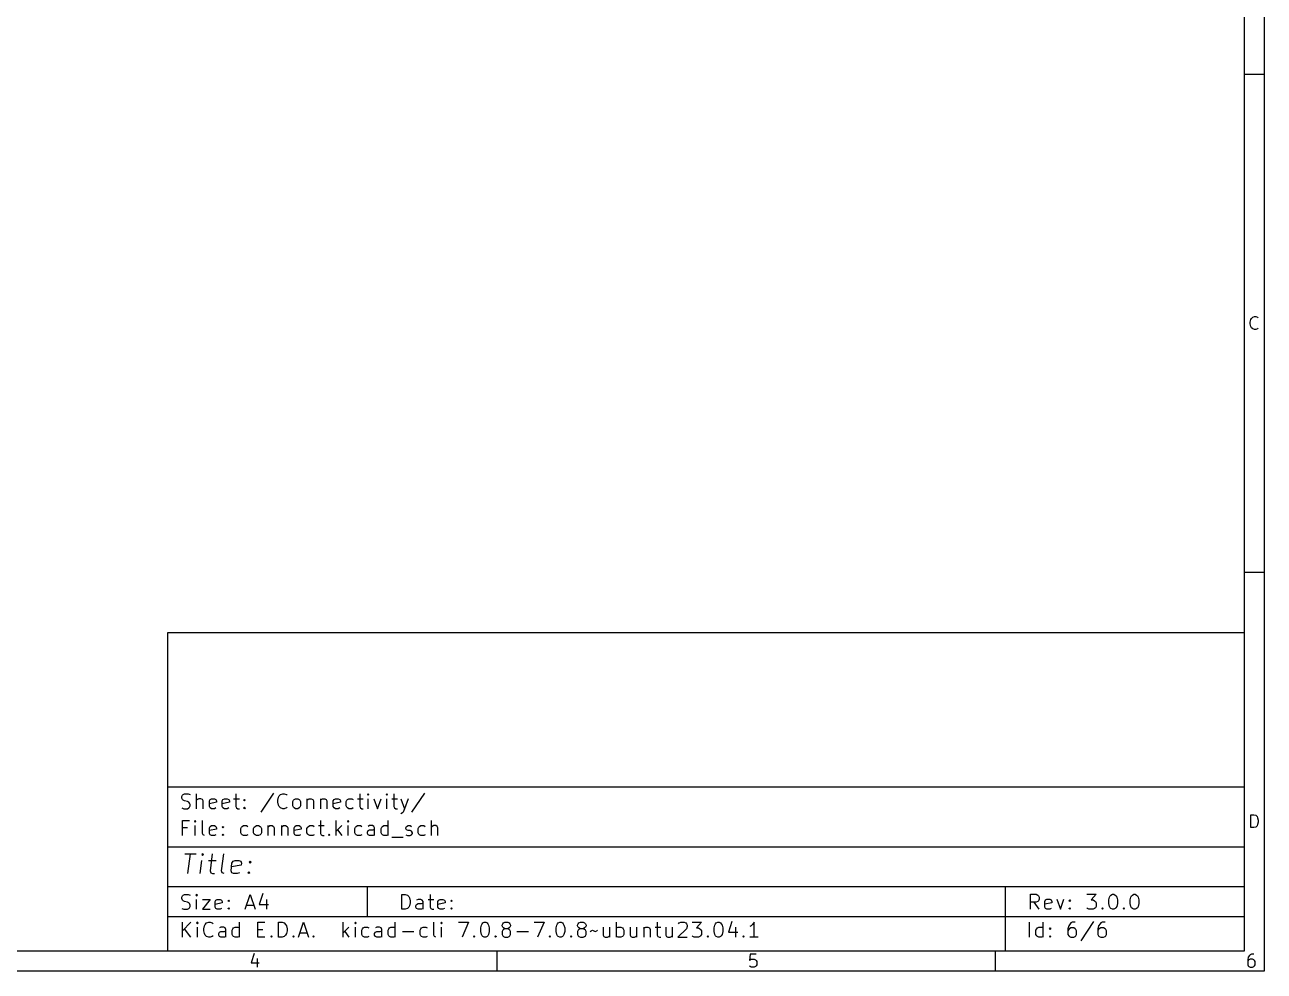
# Model space of a CAD drawing. Extents: x 0.4 to 11.3, y -7.9 to -0.4.
# Drawn here: x 6.403 to 11.299, y -7.874 to -4.134 of the extents above; entities that cross this region are included whole.
import ezdxf

# ---------------------------------------------------------------- set-up
doc = ezdxf.new("R2010")
doc.units = 0
doc.header["$MEASUREMENT"] = 0
doc.layers.add('RED2', color=1, linetype='CONTINUOUS')

msp = doc.modelspace()

# ---------------------------------------------------------------- linework, layer by layer
at = {"layer": 'RED2', "linetype": 'CONTINUOUS'}
for p, q in [((11.2993, -0.3937), (11.2993, -7.8743)), ((11.2206, -0.47244), (11.2206, -7.79556)), ((11.2993, -4.33071), (11.2206, -4.33071)), ((11.2538, -5.28959), (11.2611, -5.28715)), ((11.2611, -5.28715), (11.266, -5.28715)), ((11.266, -5.28715), (11.2733, -5.28959)), ((11.2441, -5.30909), (11.2465, -5.29934)), ((11.2441, -5.3164), (11.2441, -5.30909)), ((11.2465, -5.32615), (11.2441, -5.3164)), ((11.2465, -5.29934), (11.249, -5.29446)), ((11.249, -5.33102), (11.2465, -5.32615)), ((11.249, -5.29446), (11.2538, -5.28959)), ((11.2538, -5.3359), (11.249, -5.33102)), ((11.2611, -5.33833), (11.2538, -5.3359)), ((11.2733, -5.3359), (11.266, -5.33833)), ((11.2733, -5.28959), (11.2758, -5.29203)), ((11.2758, -5.33346), (11.2733, -5.3359)), ((11.266, -5.33833), (11.2611, -5.33833)), ((11.2993, -6.29921), (11.2206, -6.29921)), ((6.96859, -6.53572), (11.2206, -6.53572)), ((6.96859, -7.79556), (6.96859, -6.53572)), ((11.2206, -6.53572), (11.2206, -7.79556)), ((6.96859, -7.14595), (11.2206, -7.14595)), ((7.02309, -7.18421), (7.0259, -7.17859)), ((7.02309, -7.18984), (7.02309, -7.18421)), ((7.0259, -7.19546), (7.02309, -7.18984)), ((7.0259, -7.17859), (7.02871, -7.17578)), ((7.02871, -7.19827), (7.0259, -7.19546)), ((7.02871, -7.17578), (7.03434, -7.17296)), ((7.03434, -7.17296), (7.0484, -7.17296)), ((7.0484, -7.17296), (7.05683, -7.17578)), ((7.08215, -7.23202), (7.08215, -7.17296)), ((7.08496, -7.19546), (7.08215, -7.19827)), ((7.09058, -7.19265), (7.08496, -7.19546)), ((7.09902, -7.19265), (7.09058, -7.19265)), ((7.10464, -7.19546), (7.09902, -7.19265)), ((7.10746, -7.20109), (7.10464, -7.19546)), ((7.13276, -7.20109), (7.13557, -7.19546)), ((7.13557, -7.19546), (7.1412, -7.19265)), ((7.1412, -7.19265), (7.15245, -7.19265)), ((7.15245, -7.19265), (7.15807, -7.19546)), ((7.15807, -7.19546), (7.16089, -7.20109)), ((7.18338, -7.20109), (7.18619, -7.19546)), ((7.18619, -7.19546), (7.19182, -7.19265)), ((7.19182, -7.19265), (7.20307, -7.19265)), ((7.20307, -7.19265), (7.20869, -7.19546)), ((7.20869, -7.19546), (7.2115, -7.20109)), ((7.22837, -7.19265), (7.25087, -7.19265)), ((7.23681, -7.17296), (7.23681, -7.22358)), ((7.26774, -7.19827), (7.27056, -7.19546)), ((7.27056, -7.19546), (7.27337, -7.19827)), ((7.27056, -7.19546), (7.27056, -7.20109)), ((7.38585, -7.17015), (7.33524, -7.24608)), ((7.40273, -7.19827), (7.40554, -7.18702)), ((7.40554, -7.18702), (7.40835, -7.1814)), ((7.40835, -7.1814), (7.41398, -7.17578)), ((7.41398, -7.17578), (7.42241, -7.17296)), ((7.42241, -7.17296), (7.42804, -7.17296)), ((7.42804, -7.17296), (7.43647, -7.17578)), ((7.43647, -7.17578), (7.43928, -7.17859)), ((7.46459, -7.19827), (7.46741, -7.19546)), ((7.46741, -7.19546), (7.47303, -7.19265)), ((7.47303, -7.19265), (7.48147, -7.19265)), ((7.48147, -7.19265), (7.48709, -7.19546)), ((7.48709, -7.19546), (7.48991, -7.19827)), ((7.51802, -7.19265), (7.51802, -7.23202)), ((7.51802, -7.19827), (7.52083, -7.19546)), ((7.52083, -7.19546), (7.52646, -7.19265)), ((7.52646, -7.19265), (7.5349, -7.19265)), ((7.5349, -7.19265), (7.54052, -7.19546)), ((7.54052, -7.19546), (7.54333, -7.20109)), ((7.57145, -7.19265), (7.57145, -7.23202)), ((7.57145, -7.19827), (7.57426, -7.19546)), ((7.57426, -7.19546), (7.57989, -7.19265)), ((7.57989, -7.19265), (7.58833, -7.19265)), ((7.58833, -7.19265), (7.59395, -7.19546)), ((7.59395, -7.19546), (7.59676, -7.20109)), ((7.62207, -7.20109), (7.62488, -7.19546)), ((7.62488, -7.19546), (7.63051, -7.19265)), ((7.63051, -7.19265), (7.64176, -7.19265)), ((7.64176, -7.19265), (7.64738, -7.19546)), ((7.64738, -7.19546), (7.65019, -7.20109)), ((7.6755, -7.19827), (7.67831, -7.19546)), ((7.67831, -7.19546), (7.68394, -7.19265)), ((7.68394, -7.19265), (7.69519, -7.19265)), ((7.69519, -7.19265), (7.70081, -7.19546)), ((7.71768, -7.19265), (7.74018, -7.19265)), ((7.72612, -7.17296), (7.72612, -7.22358)), ((7.75986, -7.17296), (7.75705, -7.17578)), ((7.75705, -7.17578), (7.75986, -7.17859)), ((7.76267, -7.17578), (7.75986, -7.17296)), ((7.75986, -7.17296), (7.75986, -7.17859)), ((7.75986, -7.17859), (7.76267, -7.17578)), ((7.75986, -7.23202), (7.75986, -7.19265)), ((7.78236, -7.19265), (7.79642, -7.23202)), ((7.79642, -7.23202), (7.81048, -7.19265)), ((7.83298, -7.17296), (7.83017, -7.17578)), ((7.83017, -7.17578), (7.83298, -7.17859)), ((7.83579, -7.17578), (7.83298, -7.17296)), ((7.83298, -7.17296), (7.83298, -7.17859)), ((7.83298, -7.17859), (7.83579, -7.17578)), ((7.83298, -7.23202), (7.83298, -7.19265)), ((7.85267, -7.19265), (7.87516, -7.19265)), ((7.8611, -7.17296), (7.8611, -7.22358)), ((7.88922, -7.19265), (7.90328, -7.23202)), ((7.91734, -7.19265), (7.90328, -7.23202)), ((7.98202, -7.17015), (7.93141, -7.24608)), ((7.02309, -7.22921), (7.03153, -7.23202)), ((7.03434, -7.20109), (7.02871, -7.19827)), ((7.03153, -7.23202), (7.04559, -7.23202)), ((7.04559, -7.2039), (7.03434, -7.20109)), ((7.05121, -7.20671), (7.04559, -7.2039)), ((7.04559, -7.23202), (7.05121, -7.22921)), ((7.05402, -7.20952), (7.05121, -7.20671)), ((7.05121, -7.22921), (7.05402, -7.22639)), ((7.05683, -7.21515), (7.05402, -7.20952)), ((7.05402, -7.22639), (7.05683, -7.22077)), ((7.05683, -7.22077), (7.05683, -7.21515)), ((7.10746, -7.23202), (7.10746, -7.20109)), ((7.13276, -7.22358), (7.13276, -7.20109)), ((7.16089, -7.20671), (7.13276, -7.21233)), ((7.13557, -7.22921), (7.13276, -7.22358)), ((7.1412, -7.23202), (7.13557, -7.22921)), ((7.15245, -7.23202), (7.1412, -7.23202)), ((7.15807, -7.22921), (7.15245, -7.23202)), ((7.16089, -7.20109), (7.16089, -7.20671)), ((7.18338, -7.22358), (7.18338, -7.20109)), ((7.2115, -7.20671), (7.18338, -7.21233)), ((7.18619, -7.22921), (7.18338, -7.22358)), ((7.19182, -7.23202), (7.18619, -7.22921)), ((7.20307, -7.23202), (7.19182, -7.23202)), ((7.20869, -7.22921), (7.20307, -7.23202)), ((7.2115, -7.20109), (7.2115, -7.20671)), ((7.23681, -7.22358), (7.23962, -7.22921)), ((7.23962, -7.22921), (7.24525, -7.23202)), ((7.24525, -7.23202), (7.25087, -7.23202)), ((7.27056, -7.20109), (7.26774, -7.19827)), ((7.26774, -7.22921), (7.27056, -7.22639)), ((7.27056, -7.23202), (7.26774, -7.22921)), ((7.27337, -7.19827), (7.27056, -7.20109)), ((7.27056, -7.22639), (7.27337, -7.22921)), ((7.27056, -7.22639), (7.27056, -7.23202)), ((7.27337, -7.22921), (7.27056, -7.23202)), ((7.40273, -7.20671), (7.40273, -7.19827)), ((7.40554, -7.21796), (7.40273, -7.20671)), ((7.40835, -7.22358), (7.40554, -7.21796)), ((7.41398, -7.22921), (7.40835, -7.22358)), ((7.42241, -7.23202), (7.41398, -7.22921)), ((7.42804, -7.23202), (7.42241, -7.23202)), ((7.43647, -7.22921), (7.42804, -7.23202)), ((7.43928, -7.22639), (7.43647, -7.22921)), ((7.46178, -7.2039), (7.46459, -7.19827)), ((7.46178, -7.22077), (7.46178, -7.2039)), ((7.46459, -7.22639), (7.46178, -7.22077)), ((7.46741, -7.22921), (7.46459, -7.22639)), ((7.47303, -7.23202), (7.46741, -7.22921)), ((7.48147, -7.23202), (7.47303, -7.23202)), ((7.48709, -7.22921), (7.48147, -7.23202)), ((7.48991, -7.22639), (7.48709, -7.22921)), ((7.48991, -7.19827), (7.49272, -7.2039)), ((7.49272, -7.22077), (7.48991, -7.22639)), ((7.49272, -7.2039), (7.49272, -7.22077)), ((7.54333, -7.20109), (7.54333, -7.23202)), ((7.59676, -7.20109), (7.59676, -7.23202)), ((7.62207, -7.22358), (7.62207, -7.20109)), ((7.65019, -7.20671), (7.62207, -7.21233)), ((7.62488, -7.22921), (7.62207, -7.22358)), ((7.63051, -7.23202), (7.62488, -7.22921)), ((7.64176, -7.23202), (7.63051, -7.23202)), ((7.64738, -7.22921), (7.64176, -7.23202)), ((7.65019, -7.20109), (7.65019, -7.20671)), ((7.67269, -7.2039), (7.6755, -7.19827)), ((7.67269, -7.22077), (7.67269, -7.2039)), ((7.6755, -7.22639), (7.67269, -7.22077)), ((7.67831, -7.22921), (7.6755, -7.22639)), ((7.68394, -7.23202), (7.67831, -7.22921)), ((7.69519, -7.23202), (7.68394, -7.23202)), ((7.70081, -7.22921), (7.69519, -7.23202)), ((7.72612, -7.22358), (7.72893, -7.22921)), ((7.72893, -7.22921), (7.73456, -7.23202)), ((7.73456, -7.23202), (7.74018, -7.23202)), ((7.8611, -7.22358), (7.86391, -7.22921)), ((7.86391, -7.22921), (7.86954, -7.23202)), ((7.86954, -7.23202), (7.87516, -7.23202)), ((7.89766, -7.24608), (7.89485, -7.24889)), ((7.90328, -7.23202), (7.89766, -7.24608)), ((7.0259, -7.33832), (7.0259, -7.27926)), ((7.0259, -7.27926), (7.05402, -7.27926)), ((7.07652, -7.27926), (7.07371, -7.28207)), ((7.07371, -7.28207), (7.07652, -7.28489)), ((7.07933, -7.28207), (7.07652, -7.27926)), ((7.07652, -7.27926), (7.07652, -7.28489)), ((7.07652, -7.28489), (7.07933, -7.28207)), ((7.10464, -7.32988), (7.10464, -7.27926)), ((7.57145, -7.27926), (7.57145, -7.32988)), ((7.63332, -7.33832), (7.63332, -7.27926)), ((7.68113, -7.27926), (7.67831, -7.28207)), ((7.67831, -7.28207), (7.68113, -7.28489)), ((7.68394, -7.28207), (7.68113, -7.27926)), ((7.68113, -7.27926), (7.68113, -7.28489)), ((7.68113, -7.28489), (7.68394, -7.28207)), ((7.83861, -7.33832), (7.83861, -7.27926)), ((7.89485, -7.24889), (7.88922, -7.2517)), ((8.01015, -7.33832), (8.01015, -7.27926)), ((11.2465, -7.30684), (11.2465, -7.25566)), ((11.2465, -7.25566), (11.2587, -7.25566)), ((11.2587, -7.25566), (11.266, -7.25809)), ((11.266, -7.25809), (11.2709, -7.26297)), ((11.2709, -7.26297), (11.2733, -7.26784)), ((11.2733, -7.29465), (11.2709, -7.29952)), ((11.2733, -7.26784), (11.2758, -7.27759)), ((11.2758, -7.2849), (11.2733, -7.29465)), ((11.2758, -7.27759), (11.2758, -7.2849)), ((7.04559, -7.30739), (7.0259, -7.30739)), ((7.07652, -7.33832), (7.07652, -7.29895)), ((7.10745, -7.33551), (7.10464, -7.32988)), ((7.11308, -7.33832), (7.10745, -7.33551)), ((7.13276, -7.30739), (7.13557, -7.30176)), ((7.13276, -7.32988), (7.13276, -7.30739)), ((7.16089, -7.31301), (7.13276, -7.31863)), ((7.13557, -7.33551), (7.13276, -7.32988)), ((7.13557, -7.30176), (7.1412, -7.29895)), ((7.1412, -7.33832), (7.13557, -7.33551)), ((7.1412, -7.29895), (7.15245, -7.29895)), ((7.15245, -7.33832), (7.1412, -7.33832)), ((7.15245, -7.29895), (7.15807, -7.30176)), ((7.15807, -7.33551), (7.15245, -7.33832)), ((7.15807, -7.30176), (7.16089, -7.30739)), ((7.16089, -7.30739), (7.16089, -7.31301)), ((7.18338, -7.30457), (7.18619, -7.30176)), ((7.18619, -7.30739), (7.18338, -7.30457)), ((7.18338, -7.33551), (7.18619, -7.33269)), ((7.18619, -7.33832), (7.18338, -7.33551)), ((7.18619, -7.30176), (7.189, -7.30457)), ((7.18619, -7.30176), (7.18619, -7.30739)), ((7.189, -7.30457), (7.18619, -7.30739)), ((7.18619, -7.33269), (7.189, -7.33551)), ((7.18619, -7.33269), (7.18619, -7.33832)), ((7.189, -7.33551), (7.18619, -7.33832)), ((7.2565, -7.3102), (7.25931, -7.30457)), ((7.2565, -7.32707), (7.2565, -7.3102)), ((7.25931, -7.33269), (7.2565, -7.32707)), ((7.25931, -7.30457), (7.26212, -7.30176)), ((7.26212, -7.33551), (7.25931, -7.33269)), ((7.26212, -7.30176), (7.26775, -7.29895)), ((7.26775, -7.33832), (7.26212, -7.33551)), ((7.26775, -7.29895), (7.279, -7.29895)), ((7.279, -7.33832), (7.26775, -7.33832)), ((7.279, -7.29895), (7.28462, -7.30176)), ((7.28462, -7.33551), (7.279, -7.33832)), ((7.30712, -7.3102), (7.30993, -7.30457)), ((7.30712, -7.32707), (7.30712, -7.3102)), ((7.30993, -7.33269), (7.30712, -7.32707)), ((7.30993, -7.30457), (7.31274, -7.30176)), ((7.31274, -7.33551), (7.30993, -7.33269)), ((7.31274, -7.30176), (7.31837, -7.29895)), ((7.31837, -7.33832), (7.31274, -7.33551)), ((7.31837, -7.29895), (7.3268, -7.29895)), ((7.3268, -7.33832), (7.31837, -7.33832)), ((7.3268, -7.29895), (7.33243, -7.30176)), ((7.33243, -7.33551), (7.3268, -7.33832)), ((7.33243, -7.30176), (7.33524, -7.30457)), ((7.33524, -7.33269), (7.33243, -7.33551)), ((7.33524, -7.30457), (7.33805, -7.3102)), ((7.33805, -7.32707), (7.33524, -7.33269)), ((7.33805, -7.3102), (7.33805, -7.32707)), ((7.36336, -7.29895), (7.36336, -7.33832)), ((7.36336, -7.30457), (7.36617, -7.30176)), ((7.36617, -7.30176), (7.3718, -7.29895)), ((7.3718, -7.29895), (7.38023, -7.29895)), ((7.38023, -7.29895), (7.38585, -7.30176)), ((7.38585, -7.30176), (7.38867, -7.30739)), ((7.38867, -7.30739), (7.38867, -7.33832)), ((7.41679, -7.29895), (7.41679, -7.33832)), ((7.41679, -7.30457), (7.4196, -7.30176)), ((7.4196, -7.30176), (7.42522, -7.29895)), ((7.42522, -7.29895), (7.43366, -7.29895)), ((7.43366, -7.29895), (7.43928, -7.30176)), ((7.43928, -7.30176), (7.4421, -7.30739)), ((7.4421, -7.30739), (7.4421, -7.33832)), ((7.46741, -7.30739), (7.47022, -7.30176)), ((7.46741, -7.32988), (7.46741, -7.30739)), ((7.49553, -7.31301), (7.46741, -7.31863)), ((7.47022, -7.33551), (7.46741, -7.32988)), ((7.47022, -7.30176), (7.47584, -7.29895)), ((7.47584, -7.33832), (7.47022, -7.33551)), ((7.47584, -7.29895), (7.48709, -7.29895)), ((7.48709, -7.33832), (7.47584, -7.33832)), ((7.48709, -7.29895), (7.49271, -7.30176)), ((7.49271, -7.33551), (7.48709, -7.33832)), ((7.49271, -7.30176), (7.49553, -7.30739)), ((7.49553, -7.30739), (7.49553, -7.31301)), ((7.51802, -7.3102), (7.52083, -7.30457)), ((7.51802, -7.32707), (7.51802, -7.3102)), ((7.52083, -7.33269), (7.51802, -7.32707)), ((7.52083, -7.30457), (7.52365, -7.30176)), ((7.52365, -7.33551), (7.52083, -7.33269)), ((7.52365, -7.30176), (7.52927, -7.29895)), ((7.52927, -7.33832), (7.52365, -7.33551)), ((7.52927, -7.29895), (7.54052, -7.29895)), ((7.54052, -7.33832), (7.52927, -7.33832)), ((7.54052, -7.29895), (7.54615, -7.30176)), ((7.54615, -7.33551), (7.54052, -7.33832)), ((7.56302, -7.29895), (7.58551, -7.29895)), ((7.57145, -7.32988), (7.57426, -7.33551)), ((7.57426, -7.33551), (7.57989, -7.33832)), ((7.57989, -7.33832), (7.58551, -7.33832)), ((7.60239, -7.33551), (7.6052, -7.33269)), ((7.6052, -7.33832), (7.60239, -7.33551)), ((7.6052, -7.33269), (7.60801, -7.33551)), ((7.6052, -7.33269), (7.6052, -7.33832)), ((7.60801, -7.33551), (7.6052, -7.33832)), ((7.65581, -7.29895), (7.63332, -7.32144)), ((7.63894, -7.31582), (7.65581, -7.33832)), ((7.68113, -7.33832), (7.68113, -7.29895)), ((7.70644, -7.3102), (7.70925, -7.30457)), ((7.70644, -7.32707), (7.70644, -7.3102)), ((7.70925, -7.33269), (7.70644, -7.32707)), ((7.70925, -7.30457), (7.71206, -7.30176)), ((7.71206, -7.33551), (7.70925, -7.33269)), ((7.71206, -7.30176), (7.71769, -7.29895)), ((7.71769, -7.33832), (7.71206, -7.33551)), ((7.71769, -7.29895), (7.72893, -7.29895)), ((7.72893, -7.33832), (7.71769, -7.33832)), ((7.72893, -7.29895), (7.73456, -7.30176)), ((7.73456, -7.33551), (7.72893, -7.33832)), ((7.75706, -7.32426), (7.75987, -7.31863)), ((7.75706, -7.32988), (7.75706, -7.32426)), ((7.75987, -7.33551), (7.75706, -7.32988)), ((7.76549, -7.29895), (7.75987, -7.30176)), ((7.75987, -7.31863), (7.76549, -7.31582)), ((7.76549, -7.33832), (7.75987, -7.33551)), ((7.77674, -7.29895), (7.76549, -7.29895)), ((7.76549, -7.31582), (7.77955, -7.31582)), ((7.77955, -7.33832), (7.76549, -7.33832)), ((7.78236, -7.30176), (7.77674, -7.29895)), ((7.77955, -7.31582), (7.78518, -7.31301)), ((7.78518, -7.33551), (7.77955, -7.33832)), ((7.78518, -7.30739), (7.78236, -7.30176)), ((7.78518, -7.33832), (7.78518, -7.30739)), ((7.81048, -7.3102), (7.8133, -7.30457)), ((7.81048, -7.32707), (7.81048, -7.3102)), ((7.8133, -7.33269), (7.81048, -7.32707)), ((7.8133, -7.30457), (7.81611, -7.30176)), ((7.81611, -7.33551), (7.8133, -7.33269)), ((7.81611, -7.30176), (7.82173, -7.29895)), ((7.82173, -7.33832), (7.81611, -7.33551)), ((7.82173, -7.29895), (7.83298, -7.29895)), ((7.83298, -7.33832), (7.82173, -7.33832)), ((7.83298, -7.29895), (7.83861, -7.30176)), ((7.83861, -7.33551), (7.83298, -7.33832)), ((7.85267, -7.34394), (7.89766, -7.34394)), ((7.90891, -7.30739), (7.91172, -7.30176)), ((7.90891, -7.3102), (7.90891, -7.30739)), ((7.91172, -7.31582), (7.90891, -7.3102)), ((7.90891, -7.33551), (7.91453, -7.33832)), ((7.91172, -7.30176), (7.91735, -7.29895)), ((7.91735, -7.31863), (7.91172, -7.31582)), ((7.91453, -7.33832), (7.92578, -7.33832)), ((7.91735, -7.29895), (7.92578, -7.29895)), ((7.92578, -7.31863), (7.91735, -7.31863)), ((7.92578, -7.29895), (7.93141, -7.30176)), ((7.93141, -7.32144), (7.92578, -7.31863)), ((7.92578, -7.33832), (7.93141, -7.33551)), ((7.93422, -7.32707), (7.93141, -7.32144)), ((7.93141, -7.33551), (7.93422, -7.32988)), ((7.93422, -7.32988), (7.93422, -7.32707)), ((7.95672, -7.3102), (7.95953, -7.30457)), ((7.95672, -7.32707), (7.95672, -7.3102)), ((7.95953, -7.33269), (7.95672, -7.32707)), ((7.95953, -7.30457), (7.96234, -7.30176)), ((7.96234, -7.33551), (7.95953, -7.33269)), ((7.96234, -7.30176), (7.96796, -7.29895)), ((7.96796, -7.33832), (7.96234, -7.33551)), ((7.96796, -7.29895), (7.97921, -7.29895)), ((7.97921, -7.33832), (7.96796, -7.33832)), ((7.97921, -7.29895), (7.98484, -7.30176)), ((7.98484, -7.33551), (7.97921, -7.33832)), ((8.01296, -7.30176), (8.01015, -7.30457)), ((8.01858, -7.29895), (8.01296, -7.30176)), ((8.02702, -7.29895), (8.01858, -7.29895)), ((8.03264, -7.30176), (8.02702, -7.29895)), ((8.03546, -7.30739), (8.03264, -7.30176)), ((8.03546, -7.33832), (8.03546, -7.30739)), ((11.2587, -7.30684), (11.2465, -7.30684)), ((11.266, -7.3044), (11.2587, -7.30684)), ((11.2709, -7.29952), (11.266, -7.3044)), ((6.96859, -7.38217), (11.2206, -7.38217)), ((7.03519, -7.40991), (7.08019, -7.40991)), ((7.04785, -7.48865), (7.05769, -7.40991)), ((7.09659, -7.48865), (7.10315, -7.43615)), ((7.10643, -7.40991), (7.10221, -7.41365)), ((7.10221, -7.41365), (7.10549, -7.41741)), ((7.10643, -7.40991), (7.10549, -7.41741)), ((7.10549, -7.41741), (7.10971, -7.41365)), ((7.10971, -7.41365), (7.10643, -7.40991)), ((7.1294, -7.43615), (7.15939, -7.43615)), ((7.14393, -7.40991), (7.13549, -7.4774)), ((7.18049, -7.4774), (7.18892, -7.40991)), ((7.22173, -7.4474), (7.22642, -7.4399)), ((7.22642, -7.4399), (7.23439, -7.43615)), ((7.23439, -7.43615), (7.24938, -7.43615)), ((7.24938, -7.43615), (7.25641, -7.4399)), ((7.25641, -7.4399), (7.25922, -7.4474)), ((7.28969, -7.44365), (7.29391, -7.4399)), ((7.29391, -7.4399), (7.29297, -7.4474)), ((7.29391, -7.4399), (7.29719, -7.44365)), ((7.13549, -7.4774), (7.1383, -7.4849)), ((7.1383, -7.4849), (7.14533, -7.48865)), ((7.14533, -7.48865), (7.15283, -7.48865)), ((7.1833, -7.4849), (7.18049, -7.4774)), ((7.19033, -7.48865), (7.1833, -7.4849)), ((7.21798, -7.4774), (7.22173, -7.4474)), ((7.22079, -7.4849), (7.21798, -7.4774)), ((7.25829, -7.4549), (7.21985, -7.4624)), ((7.22782, -7.48865), (7.22079, -7.4849)), ((7.24282, -7.48865), (7.22782, -7.48865)), ((7.25079, -7.4849), (7.24282, -7.48865)), ((7.25922, -7.4474), (7.25829, -7.4549)), ((7.28454, -7.4849), (7.28875, -7.48115)), ((7.28781, -7.48865), (7.28454, -7.4849)), ((7.28875, -7.48115), (7.28781, -7.48865)), ((7.29204, -7.4849), (7.28781, -7.48865)), ((7.28875, -7.48115), (7.29204, -7.4849)), ((7.29297, -7.4474), (7.28969, -7.44365)), ((7.29719, -7.44365), (7.29297, -7.4474)), ((6.96859, -7.53965), (11.2206, -7.53965)), ((7.75599, -7.53965), (7.75599, -7.65776)), ((10.2757, -7.53965), (10.2757, -7.79556)), ((7.02309, -7.58185), (7.0259, -7.57622)), ((7.02309, -7.58748), (7.02309, -7.58185)), ((7.0259, -7.5931), (7.02309, -7.58748)), ((7.0259, -7.57622), (7.02871, -7.57341)), ((7.02871, -7.57341), (7.03434, -7.5706)), ((7.03434, -7.5706), (7.0484, -7.5706)), ((7.0484, -7.5706), (7.05683, -7.57341)), ((7.08215, -7.5706), (7.07933, -7.57341)), ((7.07933, -7.57341), (7.08215, -7.57622)), ((7.08496, -7.57341), (7.08215, -7.5706)), ((7.08215, -7.5706), (7.08215, -7.57622)), ((7.08215, -7.57622), (7.08496, -7.57341)), ((7.27337, -7.62966), (7.29306, -7.5706)), ((7.29306, -7.5706), (7.31274, -7.62966)), ((7.34368, -7.56779), (7.32962, -7.60997)), ((7.89204, -7.62966), (7.89204, -7.5706)), ((7.89204, -7.5706), (7.9061, -7.5706)), ((7.9061, -7.5706), (7.91454, -7.57341)), ((7.91454, -7.57341), (7.92017, -7.57904)), ((7.92017, -7.57904), (7.92298, -7.58466)), ((7.92298, -7.58466), (7.92579, -7.59591)), ((8.00453, -7.5706), (8.00453, -7.62122)), ((10.3762, -7.62935), (10.3762, -7.5703)), ((10.3762, -7.5703), (10.3987, -7.5703)), ((10.3987, -7.5703), (10.4044, -7.57311)), ((10.4044, -7.57311), (10.4072, -7.57592)), ((10.4072, -7.57592), (10.41, -7.58154)), ((10.41, -7.58154), (10.41, -7.58998)), ((10.5984, -7.5703), (10.635, -7.5703)), ((10.635, -7.5703), (10.6153, -7.59279)), ((10.6856, -7.59279), (10.6884, -7.58154)), ((10.6884, -7.58154), (10.6912, -7.57592)), ((10.6912, -7.57592), (10.694, -7.57311)), ((10.694, -7.57311), (10.6996, -7.5703)), ((10.6996, -7.5703), (10.7053, -7.5703)), ((10.7053, -7.5703), (10.7109, -7.57311)), ((10.7109, -7.57311), (10.7137, -7.57592)), ((10.7137, -7.57592), (10.7165, -7.58154)), ((10.7165, -7.58154), (10.7193, -7.59279)), ((10.77, -7.59279), (10.7728, -7.58154)), ((10.7728, -7.58154), (10.7756, -7.57592)), ((10.7756, -7.57592), (10.7784, -7.57311)), ((10.7784, -7.57311), (10.784, -7.5703)), ((10.784, -7.5703), (10.7896, -7.5703)), ((10.7896, -7.5703), (10.7953, -7.57311)), ((10.7953, -7.57311), (10.7981, -7.57592)), ((10.7981, -7.57592), (10.8009, -7.58154)), ((10.8009, -7.58154), (10.8037, -7.59279)), ((7.02309, -7.62685), (7.03153, -7.62966)), ((7.02871, -7.59591), (7.0259, -7.5931)), ((7.03434, -7.59872), (7.02871, -7.59591)), ((7.03153, -7.62966), (7.04559, -7.62966)), ((7.04559, -7.60154), (7.03434, -7.59872)), ((7.05121, -7.60435), (7.04559, -7.60154)), ((7.04559, -7.62966), (7.05121, -7.62685)), ((7.05402, -7.60716), (7.05121, -7.60435)), ((7.05121, -7.62685), (7.05402, -7.62403)), ((7.05683, -7.61278), (7.05402, -7.60716)), ((7.05402, -7.62403), (7.05683, -7.61841)), ((7.05683, -7.61841), (7.05683, -7.61278)), ((7.08215, -7.62966), (7.08215, -7.59029)), ((7.10464, -7.59029), (7.13558, -7.59029)), ((7.13558, -7.59029), (7.10464, -7.62966)), ((7.10464, -7.62966), (7.13558, -7.62966)), ((7.15526, -7.59872), (7.15807, -7.5931)), ((7.15526, -7.62122), (7.15526, -7.59872)), ((7.18339, -7.60435), (7.15526, -7.60997)), ((7.15807, -7.62685), (7.15526, -7.62122)), ((7.15807, -7.5931), (7.1637, -7.59029)), ((7.1637, -7.62966), (7.15807, -7.62685)), ((7.1637, -7.59029), (7.17495, -7.59029)), ((7.17495, -7.62966), (7.1637, -7.62966)), ((7.17495, -7.59029), (7.18057, -7.5931)), ((7.18057, -7.62685), (7.17495, -7.62966)), ((7.18057, -7.5931), (7.18339, -7.59872)), ((7.18339, -7.59872), (7.18339, -7.60435)), ((7.20588, -7.59591), (7.20869, -7.5931)), ((7.20869, -7.59872), (7.20588, -7.59591)), ((7.20588, -7.62685), (7.20869, -7.62403)), ((7.20869, -7.62966), (7.20588, -7.62685)), ((7.20869, -7.5931), (7.2115, -7.59591)), ((7.20869, -7.5931), (7.20869, -7.59872)), ((7.2115, -7.59591), (7.20869, -7.59872)), ((7.20869, -7.62403), (7.2115, -7.62685)), ((7.20869, -7.62403), (7.20869, -7.62966)), ((7.2115, -7.62685), (7.20869, -7.62966)), ((7.279, -7.61278), (7.30712, -7.61278)), ((7.32962, -7.60997), (7.36617, -7.60997)), ((7.35774, -7.59029), (7.35774, -7.62966)), ((7.9061, -7.62966), (7.89204, -7.62966)), ((7.91454, -7.62685), (7.9061, -7.62966)), ((7.92017, -7.62122), (7.91454, -7.62685)), ((7.92298, -7.61559), (7.92017, -7.62122)), ((7.92579, -7.60435), (7.92298, -7.61559)), ((7.92579, -7.59591), (7.92579, -7.60435)), ((7.94829, -7.61559), (7.9511, -7.60997)), ((7.94829, -7.62122), (7.94829, -7.61559)), ((7.9511, -7.62685), (7.94829, -7.62122)), ((7.95672, -7.59029), (7.9511, -7.5931)), ((7.9511, -7.60997), (7.95672, -7.60716)), ((7.95672, -7.62966), (7.9511, -7.62685)), ((7.96797, -7.59029), (7.95672, -7.59029)), ((7.95672, -7.60716), (7.97078, -7.60716)), ((7.97078, -7.62966), (7.95672, -7.62966)), ((7.97359, -7.5931), (7.96797, -7.59029)), ((7.97078, -7.60716), (7.97641, -7.60435)), ((7.97641, -7.62685), (7.97078, -7.62966)), ((7.97641, -7.59872), (7.97359, -7.5931)), ((7.97641, -7.62966), (7.97641, -7.59872)), ((7.99609, -7.59029), (8.01859, -7.59029)), ((8.00453, -7.62122), (8.00734, -7.62685)), ((8.00734, -7.62685), (8.01296, -7.62966)), ((8.01296, -7.62966), (8.01859, -7.62966)), ((8.03546, -7.59872), (8.03827, -7.5931)), ((8.03546, -7.62122), (8.03546, -7.59872)), ((8.06358, -7.60435), (8.03546, -7.60997)), ((8.03827, -7.62685), (8.03546, -7.62122)), ((8.03827, -7.5931), (8.0439, -7.59029)), ((8.0439, -7.62966), (8.03827, -7.62685)), ((8.0439, -7.59029), (8.05515, -7.59029)), ((8.05515, -7.62966), (8.0439, -7.62966)), ((8.05515, -7.59029), (8.06077, -7.5931)), ((8.06077, -7.62685), (8.05515, -7.62966)), ((8.06077, -7.5931), (8.06358, -7.59872)), ((8.06358, -7.59872), (8.06358, -7.60435)), ((8.08608, -7.59591), (8.08889, -7.5931)), ((8.08889, -7.59872), (8.08608, -7.59591)), ((8.08608, -7.62685), (8.08889, -7.62403)), ((8.08889, -7.62966), (8.08608, -7.62685)), ((8.08889, -7.5931), (8.0917, -7.59591)), ((8.08889, -7.5931), (8.08889, -7.59872)), ((8.0917, -7.59591), (8.08889, -7.59872)), ((8.08889, -7.62403), (8.0917, -7.62685)), ((8.08889, -7.62403), (8.08889, -7.62966)), ((8.0917, -7.62685), (8.08889, -7.62966)), ((10.3987, -7.60123), (10.3762, -7.60123)), ((10.41, -7.62935), (10.3903, -7.60123)), ((10.4044, -7.59842), (10.3987, -7.60123)), ((10.4072, -7.5956), (10.4044, -7.59842)), ((10.41, -7.58998), (10.4072, -7.5956)), ((10.4325, -7.59842), (10.4353, -7.59279)), ((10.4325, -7.62091), (10.4325, -7.59842)), ((10.4606, -7.60404), (10.4325, -7.60967)), ((10.4353, -7.62654), (10.4325, -7.62091)), ((10.4353, -7.59279), (10.4409, -7.58998)), ((10.4409, -7.62935), (10.4353, -7.62654)), ((10.4409, -7.58998), (10.4522, -7.58998)), ((10.4522, -7.62935), (10.4409, -7.62935)), ((10.4522, -7.58998), (10.4578, -7.59279)), ((10.4578, -7.62654), (10.4522, -7.62935)), ((10.4578, -7.59279), (10.4606, -7.59842)), ((10.4606, -7.59842), (10.4606, -7.60404)), ((10.4803, -7.58998), (10.4944, -7.62935)), ((10.4944, -7.62935), (10.5084, -7.58998)), ((10.5281, -7.5956), (10.5309, -7.59279)), ((10.5309, -7.59842), (10.5281, -7.5956)), ((10.5281, -7.62654), (10.5309, -7.62372)), ((10.5309, -7.62935), (10.5281, -7.62654)), ((10.5309, -7.59279), (10.5337, -7.5956)), ((10.5309, -7.59279), (10.5309, -7.59842)), ((10.5337, -7.5956), (10.5309, -7.59842)), ((10.5309, -7.62372), (10.5337, -7.62654)), ((10.5309, -7.62372), (10.5309, -7.62935)), ((10.5337, -7.62654), (10.5309, -7.62935)), ((10.6012, -7.62654), (10.5984, -7.62372)), ((10.6068, -7.62935), (10.6012, -7.62654)), ((10.6237, -7.62935), (10.6068, -7.62935)), ((10.6153, -7.59279), (10.6237, -7.59279)), ((10.6237, -7.59279), (10.6293, -7.5956)), ((10.6293, -7.62654), (10.6237, -7.62935)), ((10.6293, -7.5956), (10.6322, -7.59842)), ((10.6322, -7.62372), (10.6293, -7.62654)), ((10.6322, -7.59842), (10.635, -7.60404)), ((10.635, -7.6181), (10.6322, -7.62372)), ((10.635, -7.60404), (10.635, -7.6181)), ((10.6575, -7.62654), (10.6603, -7.62372)), ((10.6603, -7.62935), (10.6575, -7.62654)), ((10.6603, -7.62372), (10.6631, -7.62654)), ((10.6603, -7.62372), (10.6603, -7.62935)), ((10.6631, -7.62654), (10.6603, -7.62935)), ((10.6856, -7.60685), (10.6856, -7.59279)), ((10.6884, -7.6181), (10.6856, -7.60685)), ((10.6912, -7.62372), (10.6884, -7.6181)), ((10.694, -7.62654), (10.6912, -7.62372)), ((10.6996, -7.62935), (10.694, -7.62654)), ((10.7053, -7.62935), (10.6996, -7.62935)), ((10.7109, -7.62654), (10.7053, -7.62935)), ((10.7137, -7.62372), (10.7109, -7.62654)), ((10.7165, -7.6181), (10.7137, -7.62372)), ((10.7193, -7.60685), (10.7165, -7.6181)), ((10.7193, -7.59279), (10.7193, -7.60685)), ((10.7418, -7.62654), (10.7446, -7.62372)), ((10.7446, -7.62935), (10.7418, -7.62654)), ((10.7446, -7.62372), (10.7475, -7.62654)), ((10.7446, -7.62372), (10.7446, -7.62935)), ((10.7475, -7.62654), (10.7446, -7.62935)), ((10.77, -7.60685), (10.77, -7.59279)), ((10.7728, -7.6181), (10.77, -7.60685)), ((10.7756, -7.62372), (10.7728, -7.6181)), ((10.7784, -7.62654), (10.7756, -7.62372)), ((10.784, -7.62935), (10.7784, -7.62654)), ((10.7896, -7.62935), (10.784, -7.62935)), ((10.7953, -7.62654), (10.7896, -7.62935)), ((10.7981, -7.62372), (10.7953, -7.62654)), ((10.8009, -7.6181), (10.7981, -7.62372)), ((10.8037, -7.60685), (10.8009, -7.6181)), ((10.8037, -7.59279), (10.8037, -7.60685)), ((6.96859, -7.65776), (11.2206, -7.65776)), ((7.0259, -7.73989), (7.0259, -7.68084)), ((7.05965, -7.68084), (7.0259, -7.71458)), ((7.08496, -7.68084), (7.08215, -7.68365)), ((7.08215, -7.68365), (7.08496, -7.68646)), ((7.08777, -7.68365), (7.08496, -7.68084)), ((7.08496, -7.68084), (7.08496, -7.68646)), ((7.08496, -7.68646), (7.08777, -7.68365)), ((7.11589, -7.68928), (7.12152, -7.68365)), ((7.12152, -7.68365), (7.12995, -7.68084)), ((7.12995, -7.68084), (7.13557, -7.68084)), ((7.13557, -7.68084), (7.14401, -7.68365)), ((7.14401, -7.68365), (7.14682, -7.68646)), ((7.25087, -7.73989), (7.25087, -7.68084)), ((7.32399, -7.73989), (7.32399, -7.68084)), ((7.32399, -7.68084), (7.35211, -7.68084)), ((7.40554, -7.73989), (7.40554, -7.68084)), ((7.40554, -7.68084), (7.4196, -7.68084)), ((7.4196, -7.68084), (7.42804, -7.68365)), ((7.42804, -7.68365), (7.43366, -7.68928)), ((7.48428, -7.73989), (7.50396, -7.68084)), ((7.50396, -7.68084), (7.52365, -7.73989)), ((7.66145, -7.73989), (7.66145, -7.68084)), ((7.70926, -7.68084), (7.70644, -7.68365)), ((7.70644, -7.68365), (7.70926, -7.68646)), ((7.71207, -7.68365), (7.70926, -7.68084)), ((7.70926, -7.68084), (7.70926, -7.68646)), ((7.70926, -7.68646), (7.71207, -7.68365)), ((7.86674, -7.73989), (7.86674, -7.68084)), ((8.01859, -7.73146), (8.01859, -7.68084)), ((8.04952, -7.68084), (8.04671, -7.68365)), ((8.04671, -7.68365), (8.04952, -7.68646)), ((8.05233, -7.68365), (8.04952, -7.68084)), ((8.04952, -7.68084), (8.04952, -7.68646)), ((8.04952, -7.68646), (8.05233, -7.68365)), ((8.11701, -7.68084), (8.15638, -7.68084)), ((8.15638, -7.68084), (8.13107, -7.73989)), ((8.207, -7.69209), (8.20981, -7.68646)), ((8.20981, -7.68646), (8.21263, -7.68365)), ((8.21263, -7.68365), (8.21825, -7.68084)), ((8.21825, -7.68084), (8.22388, -7.68084)), ((8.22388, -7.68084), (8.2295, -7.68365)), ((8.2295, -7.68365), (8.23231, -7.68646)), ((8.23231, -7.68646), (8.23513, -7.69209)), ((8.28856, -7.69209), (8.29137, -7.68646)), ((8.29137, -7.68646), (8.29418, -7.68365)), ((8.29418, -7.68365), (8.29981, -7.68084)), ((8.29981, -7.68084), (8.31106, -7.68084)), ((8.31106, -7.68084), (8.31668, -7.68365)), ((8.31668, -7.68365), (8.31949, -7.68646)), ((8.31949, -7.68646), (8.3223, -7.69209)), ((8.4151, -7.68084), (8.45447, -7.68084)), ((8.45447, -7.68084), (8.42917, -7.73989)), ((8.50509, -7.69209), (8.50791, -7.68646)), ((8.50791, -7.68646), (8.51072, -7.68365)), ((8.51072, -7.68365), (8.51634, -7.68084)), ((8.51634, -7.68084), (8.52197, -7.68084)), ((8.52197, -7.68084), (8.52759, -7.68365)), ((8.52759, -7.68365), (8.53041, -7.68646)), ((8.53041, -7.68646), (8.53322, -7.69209)), ((8.58665, -7.69209), (8.58946, -7.68646)), ((8.58946, -7.68646), (8.59227, -7.68365)), ((8.59227, -7.68365), (8.5979, -7.68084)), ((8.5979, -7.68084), (8.60915, -7.68084)), ((8.60915, -7.68084), (8.61477, -7.68365)), ((8.61477, -7.68365), (8.61758, -7.68646)), ((8.61758, -7.68646), (8.62039, -7.69209)), ((8.74131, -7.73989), (8.74131, -7.68084)), ((8.9016, -7.68084), (8.9016, -7.73146)), ((8.98596, -7.68646), (8.98878, -7.68365)), ((8.98878, -7.68365), (8.9944, -7.68084)), ((8.9944, -7.68084), (9.00846, -7.68084)), ((9.00846, -7.68084), (9.01409, -7.68365)), ((9.01409, -7.68365), (9.0169, -7.68646)), ((9.0169, -7.68646), (9.01971, -7.69209)), ((9.03939, -7.68084), (9.07595, -7.68084)), ((9.07595, -7.68084), (9.05627, -7.70333)), ((9.12939, -7.69209), (9.1322, -7.68646)), ((9.1322, -7.68646), (9.13501, -7.68365)), ((9.13501, -7.68365), (9.14063, -7.68084)), ((9.14063, -7.68084), (9.14626, -7.68084)), ((9.14626, -7.68084), (9.15188, -7.68365)), ((9.15188, -7.68365), (9.1547, -7.68646)), ((9.1547, -7.68646), (9.15751, -7.69209)), ((9.19688, -7.67803), (9.18282, -7.72021)), ((9.28406, -7.68084), (9.27843, -7.68928)), ((9.28406, -7.73989), (9.28406, -7.68084)), ((10.3724, -7.73989), (10.3724, -7.68084)), ((10.4258, -7.73989), (10.4258, -7.68084)), ((10.5327, -7.68646), (10.527, -7.6949)), ((10.5355, -7.68365), (10.5327, -7.68646)), ((10.5411, -7.68084), (10.5355, -7.68365)), ((10.5523, -7.68084), (10.5411, -7.68084)), ((10.6255, -7.67803), (10.5748, -7.75395)), ((10.6508, -7.68646), (10.6451, -7.6949)), ((10.6536, -7.68365), (10.6508, -7.68646)), ((10.6592, -7.68084), (10.6536, -7.68365)), ((10.6704, -7.68084), (10.6592, -7.68084)), ((7.05965, -7.73989), (7.03434, -7.70615)), ((7.08496, -7.73989), (7.08496, -7.70052)), ((7.11027, -7.70615), (7.11308, -7.6949)), ((7.11027, -7.71458), (7.11027, -7.70615)), ((7.11308, -7.72583), (7.11027, -7.71458)), ((7.11308, -7.6949), (7.11589, -7.68928)), ((7.11589, -7.73146), (7.11308, -7.72583)), ((7.12152, -7.73708), (7.11589, -7.73146)), ((7.14682, -7.73427), (7.14401, -7.73708)), ((7.16932, -7.72583), (7.17213, -7.72021)), ((7.16932, -7.73146), (7.16932, -7.72583)), ((7.17213, -7.73708), (7.16932, -7.73146)), ((7.17776, -7.70052), (7.17213, -7.70333)), ((7.17213, -7.72021), (7.17776, -7.7174)), ((7.18901, -7.70052), (7.17776, -7.70052)), ((7.17776, -7.7174), (7.19182, -7.7174)), ((7.19463, -7.70333), (7.18901, -7.70052)), ((7.19182, -7.7174), (7.19744, -7.71458)), ((7.19744, -7.70896), (7.19463, -7.70333)), ((7.19744, -7.73989), (7.19744, -7.70896)), ((7.22275, -7.71177), (7.22556, -7.70615)), ((7.22275, -7.72865), (7.22275, -7.71177)), ((7.22556, -7.73427), (7.22275, -7.72865)), ((7.22556, -7.70615), (7.22837, -7.70333)), ((7.22837, -7.73708), (7.22556, -7.73427)), ((7.22837, -7.70333), (7.234, -7.70052)), ((7.234, -7.70052), (7.24525, -7.70052)), ((7.24525, -7.70052), (7.25087, -7.70333)), ((7.32399, -7.70896), (7.34367, -7.70896)), ((7.37461, -7.73708), (7.37742, -7.73427)), ((7.37742, -7.73427), (7.38023, -7.73708)), ((7.37742, -7.73427), (7.37742, -7.73989)), ((7.43366, -7.73146), (7.42804, -7.73708)), ((7.43366, -7.68928), (7.43647, -7.6949)), ((7.43647, -7.72583), (7.43366, -7.73146)), ((7.43647, -7.6949), (7.43928, -7.70615)), ((7.43928, -7.71458), (7.43647, -7.72583)), ((7.43928, -7.70615), (7.43928, -7.71458)), ((7.46178, -7.73708), (7.46459, -7.73427)), ((7.46459, -7.73427), (7.46741, -7.73708)), ((7.46459, -7.73427), (7.46459, -7.73989)), ((7.48991, -7.72302), (7.51803, -7.72302)), ((7.54052, -7.73708), (7.54333, -7.73427)), ((7.54333, -7.73427), (7.54615, -7.73708)), ((7.54333, -7.73427), (7.54333, -7.73989)), ((7.68394, -7.70052), (7.66145, -7.72302)), ((7.66707, -7.7174), (7.68394, -7.73989)), ((7.70926, -7.73989), (7.70926, -7.70052)), ((7.73457, -7.71177), (7.73738, -7.70615)), ((7.73457, -7.72865), (7.73457, -7.71177)), ((7.73738, -7.73427), (7.73457, -7.72865)), ((7.73738, -7.70615), (7.74019, -7.70333)), ((7.74019, -7.73708), (7.73738, -7.73427)), ((7.74019, -7.70333), (7.74581, -7.70052)), ((7.74581, -7.70052), (7.75706, -7.70052)), ((7.75706, -7.70052), (7.76269, -7.70333)), ((7.78519, -7.72583), (7.788, -7.72021)), ((7.78519, -7.73146), (7.78519, -7.72583)), ((7.788, -7.73708), (7.78519, -7.73146)), ((7.79362, -7.70052), (7.788, -7.70333)), ((7.788, -7.72021), (7.79362, -7.7174)), ((7.80487, -7.70052), (7.79362, -7.70052)), ((7.79362, -7.7174), (7.80768, -7.7174)), ((7.81049, -7.70333), (7.80487, -7.70052)), ((7.80768, -7.7174), (7.81331, -7.71458)), ((7.81331, -7.70896), (7.81049, -7.70333)), ((7.81331, -7.73989), (7.81331, -7.70896)), ((7.83861, -7.71177), (7.84143, -7.70615)), ((7.83861, -7.72865), (7.83861, -7.71177)), ((7.84143, -7.73427), (7.83861, -7.72865)), ((7.84143, -7.70615), (7.84424, -7.70333)), ((7.84424, -7.73708), (7.84143, -7.73427)), ((7.84424, -7.70333), (7.84986, -7.70052)), ((7.84986, -7.70052), (7.86111, -7.70052)), ((7.86111, -7.70052), (7.86674, -7.70333)), ((7.89485, -7.7174), (7.93985, -7.7174)), ((7.96516, -7.71177), (7.96797, -7.70615)), ((7.96516, -7.72865), (7.96516, -7.71177)), ((7.96797, -7.73427), (7.96516, -7.72865)), ((7.96797, -7.70615), (7.97078, -7.70333)), ((7.97078, -7.73708), (7.96797, -7.73427)), ((7.97078, -7.70333), (7.97641, -7.70052)), ((7.97641, -7.70052), (7.98765, -7.70052)), ((7.98765, -7.70052), (7.99328, -7.70333)), ((8.0214, -7.73708), (8.01859, -7.73146)), ((8.04952, -7.73989), (8.04952, -7.70052)), ((8.17607, -7.73708), (8.17888, -7.73427)), ((8.17888, -7.73427), (8.18169, -7.73708)), ((8.17888, -7.73427), (8.17888, -7.73989)), ((8.20419, -7.70333), (8.207, -7.69209)), ((8.20419, -7.7174), (8.20419, -7.70333)), ((8.207, -7.72865), (8.20419, -7.7174)), ((8.20981, -7.73427), (8.207, -7.72865)), ((8.21263, -7.73708), (8.20981, -7.73427)), ((8.23231, -7.73427), (8.2295, -7.73708)), ((8.23513, -7.72865), (8.23231, -7.73427)), ((8.23513, -7.69209), (8.23794, -7.70333)), ((8.23794, -7.7174), (8.23513, -7.72865)), ((8.23794, -7.70333), (8.23794, -7.7174)), ((8.26044, -7.73708), (8.26325, -7.73427)), ((8.26325, -7.73427), (8.26606, -7.73708)), ((8.26325, -7.73427), (8.26325, -7.73989)), ((8.28856, -7.6949), (8.28856, -7.69209)), ((8.29137, -7.70052), (8.28856, -7.6949)), ((8.29137, -7.71177), (8.28856, -7.7174)), ((8.28856, -7.7174), (8.28856, -7.72865)), ((8.28856, -7.72865), (8.29137, -7.73427)), ((8.29418, -7.70333), (8.29137, -7.70052)), ((8.29418, -7.70896), (8.29137, -7.71177)), ((8.29137, -7.73427), (8.29418, -7.73708)), ((8.29981, -7.70615), (8.29418, -7.70333)), ((8.29981, -7.70615), (8.29418, -7.70896)), ((8.31106, -7.70615), (8.29981, -7.70615)), ((8.31668, -7.70333), (8.31106, -7.70615)), ((8.31668, -7.70896), (8.31106, -7.70615)), ((8.31949, -7.70052), (8.31668, -7.70333)), ((8.31949, -7.71177), (8.31668, -7.70896)), ((8.31668, -7.73708), (8.31949, -7.73427)), ((8.3223, -7.6949), (8.31949, -7.70052)), ((8.3223, -7.7174), (8.31949, -7.71177)), ((8.31949, -7.73427), (8.3223, -7.72865)), ((8.3223, -7.69209), (8.3223, -7.6949)), ((8.3223, -7.72865), (8.3223, -7.7174)), ((8.34761, -7.7174), (8.39261, -7.7174)), ((8.47416, -7.73708), (8.47697, -7.73427)), ((8.47697, -7.73427), (8.47978, -7.73708)), ((8.47697, -7.73427), (8.47697, -7.73989)), ((8.50228, -7.70333), (8.50509, -7.69209)), ((8.50228, -7.7174), (8.50228, -7.70333)), ((8.50509, -7.72865), (8.50228, -7.7174)), ((8.50791, -7.73427), (8.50509, -7.72865)), ((8.51072, -7.73708), (8.50791, -7.73427)), ((8.53041, -7.73427), (8.52759, -7.73708)), ((8.53322, -7.72865), (8.53041, -7.73427)), ((8.53322, -7.69209), (8.53603, -7.70333)), ((8.53603, -7.7174), (8.53322, -7.72865)), ((8.53603, -7.70333), (8.53603, -7.7174)), ((8.55853, -7.73708), (8.56134, -7.73427)), ((8.56134, -7.73427), (8.56415, -7.73708)), ((8.56134, -7.73427), (8.56134, -7.73989)), ((8.58665, -7.6949), (8.58665, -7.69209)), ((8.58946, -7.70052), (8.58665, -7.6949)), ((8.58946, -7.71177), (8.58665, -7.7174)), ((8.58665, -7.7174), (8.58665, -7.72865)), ((8.58665, -7.72865), (8.58946, -7.73427)), ((8.59227, -7.70333), (8.58946, -7.70052)), ((8.59227, -7.70896), (8.58946, -7.71177)), ((8.58946, -7.73427), (8.59227, -7.73708)), ((8.5979, -7.70615), (8.59227, -7.70333)), ((8.5979, -7.70615), (8.59227, -7.70896)), ((8.60915, -7.70615), (8.5979, -7.70615)), ((8.61477, -7.70333), (8.60915, -7.70615)), ((8.61477, -7.70896), (8.60915, -7.70615)), ((8.61758, -7.70052), (8.61477, -7.70333)), ((8.61758, -7.71177), (8.61477, -7.70896)), ((8.61477, -7.73708), (8.61758, -7.73427)), ((8.62039, -7.6949), (8.61758, -7.70052)), ((8.62039, -7.7174), (8.61758, -7.71177)), ((8.61758, -7.73427), (8.62039, -7.72865)), ((8.62039, -7.69209), (8.62039, -7.6949)), ((8.62039, -7.72865), (8.62039, -7.7174)), ((8.63727, -7.7174), (8.64008, -7.71458)), ((8.64008, -7.71458), (8.6457, -7.71177)), ((8.6457, -7.71177), (8.65695, -7.7174)), ((8.65695, -7.7174), (8.66258, -7.71458)), ((8.66258, -7.71458), (8.66539, -7.71177)), ((8.68789, -7.70052), (8.68789, -7.73146)), ((8.68789, -7.73146), (8.6907, -7.73708)), ((8.71038, -7.73708), (8.7132, -7.73427)), ((8.7132, -7.70052), (8.7132, -7.73989)), ((8.74131, -7.70333), (8.74694, -7.70052)), ((8.74694, -7.70052), (8.75819, -7.70052)), ((8.75819, -7.70052), (8.76381, -7.70333)), ((8.76381, -7.70333), (8.76663, -7.70615)), ((8.76663, -7.73427), (8.76381, -7.73708)), ((8.76663, -7.70615), (8.76944, -7.71177)), ((8.76944, -7.72865), (8.76663, -7.73427)), ((8.76944, -7.71177), (8.76944, -7.72865)), ((8.79474, -7.70052), (8.79474, -7.73146)), ((8.79474, -7.73146), (8.79756, -7.73708)), ((8.81724, -7.73708), (8.82006, -7.73427)), ((8.82006, -7.70052), (8.82006, -7.73989)), ((8.84817, -7.70052), (8.84817, -7.73989)), ((8.84817, -7.70615), (8.85098, -7.70333)), ((8.85098, -7.70333), (8.85661, -7.70052)), ((8.85661, -7.70052), (8.86505, -7.70052)), ((8.86505, -7.70052), (8.87067, -7.70333)), ((8.87067, -7.70333), (8.87348, -7.70896)), ((8.87348, -7.70896), (8.87348, -7.73989)), ((8.89317, -7.70052), (8.91566, -7.70052)), ((8.9016, -7.73146), (8.90441, -7.73708)), ((8.93535, -7.70052), (8.93535, -7.73146)), ((8.93535, -7.73146), (8.93816, -7.73708)), ((8.95784, -7.73708), (8.96066, -7.73427)), ((8.96066, -7.70052), (8.96066, -7.73989)), ((9.0169, -7.70615), (8.98315, -7.73989)), ((9.01971, -7.69771), (9.0169, -7.70615)), ((9.01971, -7.69209), (9.01971, -7.69771)), ((9.04221, -7.73708), (9.03939, -7.73427)), ((9.05627, -7.70333), (9.0647, -7.70333)), ((9.0647, -7.70333), (9.07033, -7.70615)), ((9.07033, -7.70615), (9.07314, -7.70896)), ((9.07314, -7.73427), (9.07033, -7.73708)), ((9.07314, -7.70896), (9.07595, -7.71458)), ((9.07595, -7.72865), (9.07314, -7.73427)), ((9.07595, -7.71458), (9.07595, -7.72865)), ((9.09845, -7.73708), (9.10126, -7.73427)), ((9.10126, -7.73427), (9.10407, -7.73708)), ((9.10126, -7.73427), (9.10126, -7.73989)), ((9.12657, -7.70333), (9.12939, -7.69209)), ((9.12657, -7.7174), (9.12657, -7.70333)), ((9.12939, -7.72865), (9.12657, -7.7174)), ((9.1322, -7.73427), (9.12939, -7.72865)), ((9.13501, -7.73708), (9.1322, -7.73427)), ((9.1547, -7.73427), (9.15188, -7.73708)), ((9.15751, -7.72865), (9.1547, -7.73427)), ((9.15751, -7.69209), (9.16032, -7.70333)), ((9.16032, -7.7174), (9.15751, -7.72865)), ((9.16032, -7.70333), (9.16032, -7.7174)), ((9.18282, -7.72021), (9.21937, -7.72021)), ((9.21094, -7.70052), (9.21094, -7.73989)), ((9.23906, -7.73708), (9.24187, -7.73427)), ((9.24187, -7.73427), (9.24469, -7.73708)), ((9.24187, -7.73427), (9.24187, -7.73989)), ((9.27281, -7.6949), (9.26719, -7.69771)), ((9.27843, -7.68928), (9.27281, -7.6949)), ((10.3977, -7.71177), (10.4005, -7.70615)), ((10.3977, -7.72865), (10.3977, -7.71177)), ((10.4005, -7.73427), (10.3977, -7.72865)), ((10.4005, -7.70615), (10.4033, -7.70333)), ((10.4033, -7.73708), (10.4005, -7.73427)), ((10.4033, -7.70333), (10.4089, -7.70052)), ((10.4089, -7.70052), (10.4202, -7.70052)), ((10.4202, -7.70052), (10.4258, -7.70333)), ((10.4511, -7.70615), (10.4539, -7.70333)), ((10.4539, -7.70896), (10.4511, -7.70615)), ((10.4511, -7.73708), (10.4539, -7.73427)), ((10.4539, -7.70333), (10.4567, -7.70615)), ((10.4539, -7.70333), (10.4539, -7.70896)), ((10.4567, -7.70615), (10.4539, -7.70896)), ((10.4539, -7.73427), (10.4567, -7.73708)), ((10.4539, -7.73427), (10.4539, -7.73989)), ((10.527, -7.6949), (10.5242, -7.70615)), ((10.5242, -7.70615), (10.5242, -7.72865)), ((10.527, -7.70896), (10.5242, -7.71458)), ((10.5242, -7.72865), (10.527, -7.73427)), ((10.5298, -7.70615), (10.527, -7.70896)), ((10.527, -7.73427), (10.5298, -7.73708)), ((10.5355, -7.70333), (10.5298, -7.70615)), ((10.5467, -7.70333), (10.5355, -7.70333)), ((10.5523, -7.70615), (10.5467, -7.70333)), ((10.5551, -7.70896), (10.5523, -7.70615)), ((10.5523, -7.73708), (10.5551, -7.73427)), ((10.558, -7.71458), (10.5551, -7.70896)), ((10.5551, -7.73427), (10.558, -7.72865)), ((10.558, -7.72865), (10.558, -7.71458)), ((10.6451, -7.6949), (10.6423, -7.70615)), ((10.6423, -7.70615), (10.6423, -7.72865)), ((10.6451, -7.70896), (10.6423, -7.71458)), ((10.6423, -7.72865), (10.6451, -7.73427)), ((10.6479, -7.70615), (10.6451, -7.70896)), ((10.6451, -7.73427), (10.6479, -7.73708)), ((10.6536, -7.70333), (10.6479, -7.70615)), ((10.6648, -7.70333), (10.6536, -7.70333)), ((10.6704, -7.70615), (10.6648, -7.70333)), ((10.6733, -7.70896), (10.6704, -7.70615)), ((10.6704, -7.73708), (10.6733, -7.73427)), ((10.6761, -7.71458), (10.6733, -7.70896)), ((10.6733, -7.73427), (10.6761, -7.72865)), ((10.6761, -7.72865), (10.6761, -7.71458)), ((7.12995, -7.73989), (7.12152, -7.73708)), ((7.13557, -7.73989), (7.12995, -7.73989)), ((7.14401, -7.73708), (7.13557, -7.73989)), ((7.17776, -7.73989), (7.17213, -7.73708)), ((7.19182, -7.73989), (7.17776, -7.73989)), ((7.19744, -7.73708), (7.19182, -7.73989)), ((7.234, -7.73989), (7.22837, -7.73708)), ((7.24525, -7.73989), (7.234, -7.73989)), ((7.25087, -7.73708), (7.24525, -7.73989)), ((7.35211, -7.73989), (7.32399, -7.73989)), ((7.37742, -7.73989), (7.37461, -7.73708)), ((7.38023, -7.73708), (7.37742, -7.73989)), ((7.4196, -7.73989), (7.40554, -7.73989)), ((7.42804, -7.73708), (7.4196, -7.73989)), ((7.46459, -7.73989), (7.46178, -7.73708)), ((7.46741, -7.73708), (7.46459, -7.73989)), ((7.54333, -7.73989), (7.54052, -7.73708)), ((7.54615, -7.73708), (7.54333, -7.73989)), ((7.74581, -7.73989), (7.74019, -7.73708)), ((7.75706, -7.73989), (7.74581, -7.73989)), ((7.76269, -7.73708), (7.75706, -7.73989)), ((7.79362, -7.73989), (7.788, -7.73708)), ((7.80768, -7.73989), (7.79362, -7.73989)), ((7.81331, -7.73708), (7.80768, -7.73989)), ((7.84986, -7.73989), (7.84424, -7.73708)), ((7.86111, -7.73989), (7.84986, -7.73989)), ((7.86674, -7.73708), (7.86111, -7.73989)), ((7.97641, -7.73989), (7.97078, -7.73708)), ((7.98765, -7.73989), (7.97641, -7.73989)), ((7.99328, -7.73708), (7.98765, -7.73989)), ((8.02702, -7.73989), (8.0214, -7.73708)), ((8.17888, -7.73989), (8.17607, -7.73708)), ((8.18169, -7.73708), (8.17888, -7.73989)), ((8.21825, -7.73989), (8.21263, -7.73708)), ((8.22388, -7.73989), (8.21825, -7.73989)), ((8.2295, -7.73708), (8.22388, -7.73989)), ((8.26325, -7.73989), (8.26044, -7.73708)), ((8.26606, -7.73708), (8.26325, -7.73989)), ((8.29418, -7.73708), (8.29981, -7.73989)), ((8.29981, -7.73989), (8.31106, -7.73989)), ((8.31106, -7.73989), (8.31668, -7.73708)), ((8.47697, -7.73989), (8.47416, -7.73708)), ((8.47978, -7.73708), (8.47697, -7.73989)), ((8.51634, -7.73989), (8.51072, -7.73708)), ((8.52197, -7.73989), (8.51634, -7.73989)), ((8.52759, -7.73708), (8.52197, -7.73989)), ((8.56134, -7.73989), (8.55853, -7.73708)), ((8.56415, -7.73708), (8.56134, -7.73989)), ((8.59227, -7.73708), (8.5979, -7.73989)), ((8.5979, -7.73989), (8.60915, -7.73989)), ((8.60915, -7.73989), (8.61477, -7.73708)), ((8.6907, -7.73708), (8.69632, -7.73989)), ((8.69632, -7.73989), (8.70476, -7.73989)), ((8.70476, -7.73989), (8.71038, -7.73708)), ((8.74694, -7.73989), (8.74131, -7.73708)), ((8.75819, -7.73989), (8.74694, -7.73989)), ((8.76381, -7.73708), (8.75819, -7.73989)), ((8.79756, -7.73708), (8.80318, -7.73989)), ((8.80318, -7.73989), (8.81162, -7.73989)), ((8.81162, -7.73989), (8.81724, -7.73708)), ((8.90441, -7.73708), (8.91004, -7.73989)), ((8.91004, -7.73989), (8.91566, -7.73989)), ((8.93816, -7.73708), (8.94378, -7.73989)), ((8.94378, -7.73989), (8.95222, -7.73989)), ((8.95222, -7.73989), (8.95784, -7.73708)), ((8.98315, -7.73989), (9.01971, -7.73989)), ((9.04783, -7.73989), (9.04221, -7.73708)), ((9.0647, -7.73989), (9.04783, -7.73989)), ((9.07033, -7.73708), (9.0647, -7.73989)), ((9.10126, -7.73989), (9.09845, -7.73708)), ((9.10407, -7.73708), (9.10126, -7.73989)), ((9.14063, -7.73989), (9.13501, -7.73708)), ((9.14626, -7.73989), (9.14063, -7.73989)), ((9.15188, -7.73708), (9.14626, -7.73989)), ((9.24187, -7.73989), (9.23906, -7.73708)), ((9.24469, -7.73708), (9.24187, -7.73989)), ((9.30093, -7.73989), (9.26719, -7.73989)), ((10.4089, -7.73989), (10.4033, -7.73708)), ((10.4202, -7.73989), (10.4089, -7.73989)), ((10.4258, -7.73708), (10.4202, -7.73989)), ((10.4539, -7.73989), (10.4511, -7.73708)), ((10.4567, -7.73708), (10.4539, -7.73989)), ((10.5298, -7.73708), (10.5355, -7.73989)), ((10.5355, -7.73989), (10.5467, -7.73989)), ((10.5467, -7.73989), (10.5523, -7.73708)), ((10.6479, -7.73708), (10.6536, -7.73989)), ((10.6536, -7.73989), (10.6648, -7.73989)), ((10.6648, -7.73989), (10.6704, -7.73708)), ((11.2206, -7.79556), (0.47244, -7.79556)), ((11.2206, -7.79556), (6.96859, -7.79556)), ((7.30928, -7.80469), (7.29709, -7.84124)), ((7.32146, -7.82418), (7.32146, -7.8583)), ((8.26772, -7.79556), (8.26772, -7.8743)), ((9.26804, -7.80712), (9.2656, -7.83149)), ((9.2656, -7.83149), (9.26804, -7.82906)), ((9.29241, -7.80712), (9.26804, -7.80712)), ((9.26804, -7.82906), (9.27291, -7.82662)), ((9.27291, -7.82662), (9.28509, -7.82662)), ((9.28509, -7.82662), (9.28997, -7.82906)), ((9.28997, -7.82906), (9.29241, -7.83149)), ((9.29241, -7.83149), (9.29484, -7.83637)), ((10.2362, -7.79556), (10.2362, -7.8743)), ((11.2365, -7.81931), (11.2341, -7.82906)), ((11.2341, -7.82906), (11.2341, -7.84855)), ((11.2365, -7.83149), (11.2341, -7.83637)), ((11.2414, -7.812), (11.2365, -7.81931)), ((11.239, -7.82906), (11.2365, -7.83149)), ((11.2439, -7.82662), (11.239, -7.82906)), ((11.2439, -7.80956), (11.2414, -7.812)), ((11.2487, -7.80712), (11.2439, -7.80956)), ((11.2536, -7.82662), (11.2439, -7.82662)), ((11.2585, -7.80712), (11.2487, -7.80712)), ((11.2585, -7.82906), (11.2536, -7.82662)), ((11.2609, -7.83149), (11.2585, -7.82906)), ((11.2633, -7.83637), (11.2609, -7.83149)), ((11.2993, -7.8743), (0.3937, -7.8743)), ((7.29709, -7.84124), (7.32878, -7.84124)), ((9.26804, -7.85587), (9.2656, -7.85343)), ((9.27291, -7.8583), (9.26804, -7.85587)), ((9.28509, -7.8583), (9.27291, -7.8583)), ((9.28997, -7.85587), (9.28509, -7.8583)), ((9.29241, -7.85343), (9.28997, -7.85587)), ((9.29484, -7.84855), (9.29241, -7.85343)), ((9.29484, -7.83637), (9.29484, -7.84855)), ((11.2341, -7.84855), (11.2365, -7.85343)), ((11.2365, -7.85343), (11.239, -7.85587)), ((11.239, -7.85587), (11.2439, -7.8583)), ((11.2439, -7.8583), (11.2536, -7.8583)), ((11.2536, -7.8583), (11.2585, -7.85587)), ((11.2585, -7.85587), (11.2609, -7.85343)), ((11.2609, -7.85343), (11.2633, -7.84855)), ((11.2633, -7.84855), (11.2633, -7.83637))]:
    msp.add_line(p, q, dxfattribs=at)

doc.saveas('drawing.dxf')
